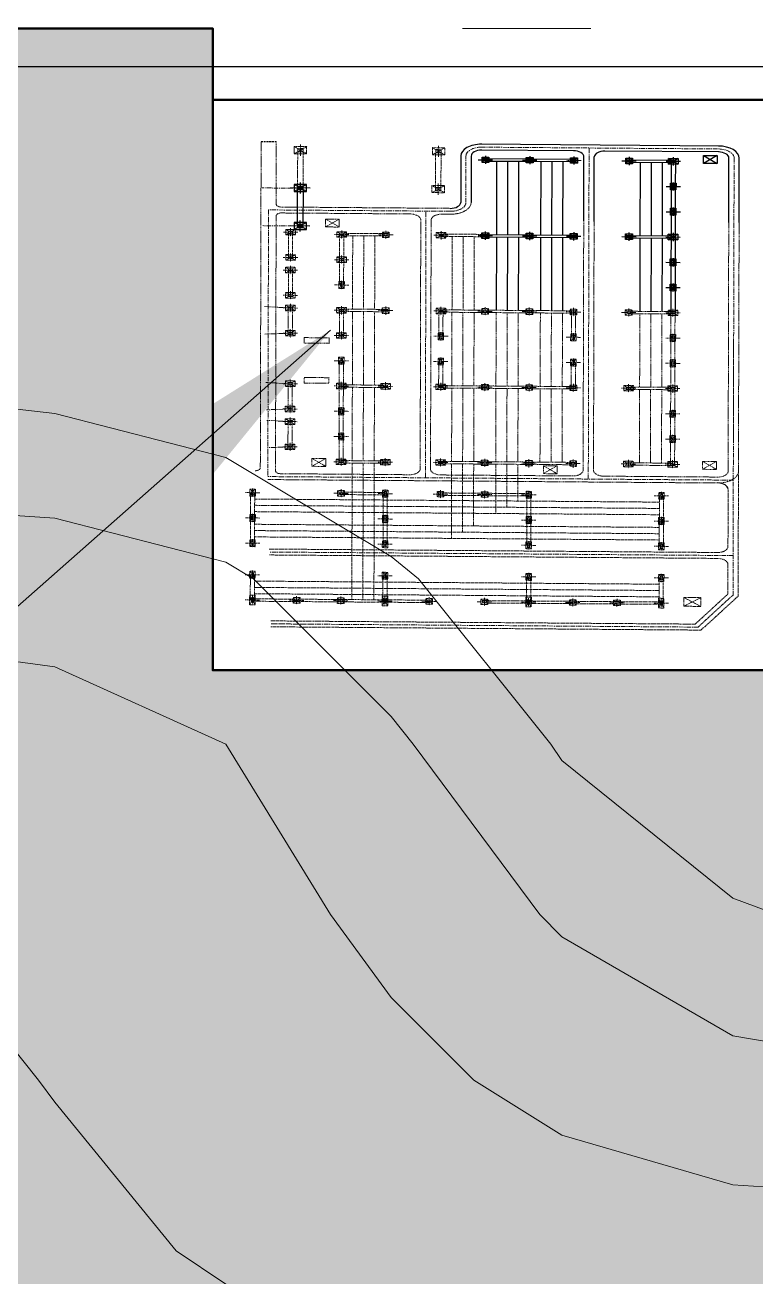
# Model space of a CAD drawing. Header units: metres. Extents: x 199095 to 216734, y 1644234 to 1657008.
# Drawn here: x 201878.8 to 202135, y 1654075.7 to 1654514.6 of the extents above; entities that cross this region are included whole.
import ezdxf

# ---------------------------------------------------------------- set-up
doc = ezdxf.new("R2010")
doc.units = ezdxf.units.M
for name, pattern in [('CENTER', [2, 1.25, -0.25, 0.25, -0.25]), ('DASHED', [0.75, 0.5, -0.25]), ('HIDDEN', [0.375, 0.25, -0.125]), ('PHANTOM2', [1.25, 0.625, -0.125, 0.125, -0.125, 0.125, -0.125])]:
    doc.linetypes.add(name, pattern=pattern)
for name, color, linetype in [('250 Ac', 10, 'Continuous'), ('C-ANNO-MATC', 7, 'DASHED'), ('E-LAY-DIM', 7, 'Continuous'), ('E-LAY-ROAD', 7, 'Continuous'), ('G_CART TRACK', 6, 'DASHED'), ('GRID', 7, 'Continuous')]:
    doc.layers.add(name, color=color, linetype=linetype)
for name, color, linetype, lineweight in [('CONTOURS', 8, 'Continuous', 9), ('E-LAY-CNTRL', 1, 'CENTER', 0), ('E-LAY-EXIST', 8, 'HIDDEN', 0)]:
    doc.layers.add(name, color=color, linetype=linetype, lineweight=lineweight)
doc.layers.add('Plot hatching', color=7, linetype='Continuous', true_color=0xffffdb)
doc.styles.get("Standard").update_dxf_attribs({"font": 'ARIALN.TTF'})
doc.dimstyles.get("Standard").update_dxf_attribs({"dimtxt": 0.18, "dimasz": 0.18, "dimexe": 0.18, "dimexo": 0.0625, "dimgap": 0.09, "dimtad": 0, "dimtih": 1, "dimtoh": 1, "dimdec": 4, "dimzin": 0, "dimdsep": 46, "dimtxsty": 'Standard', "dimcen": 0.09, "dimadec": 0, "dimazin": 0, "dimtfac": 1, "dimtdec": 4, "dimtofl": 0, "dimtmove": 0, "dimatfit": 3, "dimfxl": 1, "dimtolj": 1, "dimtzin": 0, "dimarcsym": 0})

# ---------------------------------------------------------------- blocks, each defined once
blk = doc.blocks.new('TWR_CTG_p')
for p, q in [((-750, 750), (-1750, 1250)), ((1750, 1250), (750, 750)), ((-750, -750), (-1750, -1250)), ((750, -750), (1750, -1250))]:
    blk.add_line(p, q)
for points in [[(-1750, -1250), (1750, -1250), (1750, 1250), (-1750, 1250)], [(-750, -750), (750, -750), (750, 750), (-750, 750)]]:
    blk.add_lwpolyline(points, close=True)
blk = doc.blocks.new('TWR_CTH_p')
for p, q in [((-750, 750), (-1750, 1250)), ((1750, 1250), (750, 750)), ((-750, -750), (-1750, -1250)), ((750, -750), (1750, -1250))]:
    blk.add_line(p, q)
for points in [[(-1750, -1250), (1750, -1250), (1750, 1250), (-1750, 1250)], [(-750, -750), (750, -750), (750, 750), (-750, 750)]]:
    blk.add_lwpolyline(points, close=True)
blk = doc.blocks.new('TWR_CC_p')
for p, q in [((-750, 750), (-1750, 1250)), ((1750, 1250), (750, 750)), ((-750, -750), (-1750, -1250)), ((750, -750), (1750, -1250))]:
    blk.add_line(p, q)
for points in [[(-1750, -1250), (1750, -1250), (1750, 1250), (-1750, 1250)], [(-750, -750), (750, -750), (750, 750), (-750, 750)]]:
    blk.add_lwpolyline(points, close=True)
blk = doc.blocks.new('TWR_CD_p')
for p, q in [((-750, 750), (-1750, 1750)), ((-100, 100), (-750, 750)), ((750, 750), (100, 100)), ((1750, 1750), (750, 750)), ((-1750, -1750), (-750, -750)), ((-100, -100), (-750, -750)), ((100, -100), (750, -750)), ((750, -750), (1750, -1750))]:
    blk.add_line(p, q)
for points in [[(-1750, -1750), (1750, -1750), (1750, 1750), (-1750, 1750)], [(-750, -750), (750, -750), (750, 750), (-750, 750)], [(-100, -100), (100, -100), (100, 100), (-100, 100)]]:
    blk.add_lwpolyline(points, close=True)
blk = doc.blocks.new('TWR_CTI_p')
for p, q in [((-750, 750), (-1750, 1750)), ((-100, 100), (-750, 750)), ((750, 750), (100, 100)), ((1750, 1750), (750, 750)), ((-1750, -1750), (-750, -750)), ((-100, -100), (-750, -750)), ((100, -100), (750, -750)), ((750, -750), (1750, -1750))]:
    blk.add_line(p, q)
for points in [[(-1750, -1750), (1750, -1750), (1750, 1750), (-1750, 1750)], [(-750, -750), (750, -750), (750, 750), (-750, 750)], [(-100, -100), (100, -100), (100, 100), (-100, 100)]]:
    blk.add_lwpolyline(points, close=True)
blk = doc.blocks.new('TWR_CTE_p')
for p, q in [((-750, 750), (-1750, 1750)), ((1750, 1750), (750, 750)), ((-1750, -1750), (-750, -750)), ((750, -750), (1750, -1750))]:
    blk.add_line(p, q)
for points in [[(-1750, -1750), (1750, -1750), (1750, 1750), (-1750, 1750)], [(-750, -750), (750, -750), (750, 750), (-750, 750)]]:
    blk.add_lwpolyline(points, close=True)
blk = doc.blocks.new('TWR_CTK_p')
for p, q in [((-750, 750), (-1750, 1750)), ((-100, 100), (-750, 750)), ((750, 750), (100, 100)), ((1750, 1750), (750, 750)), ((-1750, -1750), (-750, -750)), ((-100, -100), (-750, -750)), ((100, -100), (750, -750)), ((750, -750), (1750, -1750))]:
    blk.add_line(p, q)
for points in [[(-1750, -1750), (1750, -1750), (1750, 1750), (-1750, 1750)], [(-750, -750), (750, -750), (750, 750), (-750, 750)], [(-100, -100), (100, -100), (100, 100), (-100, 100)]]:
    blk.add_lwpolyline(points, close=True)
blk = doc.blocks.new('TWR_CTD_p')
for p, q in [((-750, 750), (-1750, 1250)), ((1750, 1250), (750, 750)), ((-750, -750), (-1750, -1250)), ((750, -750), (1750, -1250))]:
    blk.add_line(p, q)
for points in [[(-1750, -1250), (1750, -1250), (1750, 1250), (-1750, 1250)], [(-750, -750), (750, -750), (750, 750), (-750, 750)]]:
    blk.add_lwpolyline(points, close=True)
blk = doc.blocks.new('SS')
at = {"color": 8, "lineweight": -2}
blk.add_line((1.26, 98.45, 0.21), (1.31, 95.29, 0.21), dxfattribs=at)
at = {"layer": 'E-LAY-CNTRL', "color": 8}
for p, q in [((-100.9, 91.81), (-100.55, 96.68)), ((-96.29, 91.83), (-96.68, 96.75)), ((-87.07, 91.87), (-86.71, 96.93)), ((-68.64, 91.95), (-69.06, 97.23)), ((-59.42, 91.99), (-59.04, 97.41)), ((-29.46, 90.17), (-29.5, 97.92)), ((-23.56, 58.88, -0.11), (-23.73, 96.76, 0.06)), ((-15.7, 90.23), (-15.73, 98.16)), ((-174.36, 6.29, -0.2), (-174.76, 95.39, -0.06)), ((-148.12, -0.85), (-148.55, 95.85)), ((-120.61, -0.73), (-121.04, 96.33)), ((-110.11, 91.77), (-110.49, 96.51)), ((-120.89, 63.49), (-23.59, 63.93)), ((-20.31, 55.63, 0.06), (-3.27, 55.7, 0.06)), ((-0.04, 52.57, -0.07), (0.18, 2.9, -0.15)), ((-120.74, 29.51), (0.06, 30.05)), ((-71.04, -0.51), (-162.56, -0.91)), ((-105.24, -0.66), (-3.07, -0.21))]:
    blk.add_line(p, q, dxfattribs=at)
for points in [[(-23.73, 96.76), (-121.04, 96.33)], [(-174.72, 86.79), (-174.76, 95.39)], [(-174.72, 86.79), (-174.76, 95.39)]]:
    blk.add_lwpolyline(points, dxfattribs=at)
for centre, start, end in [((-20.3, 58.89, -0.11), 180.254, 270.254), ((-3.31, 52.43, -0.11), 0.254, 90.254), ((-3.09, 3.06), 270.254, 0.254)]:
    blk.add_arc(centre, 3.27, start, end, dxfattribs=at)
at = {"layer": 'E-LAY-DIM', "color": 8}
for p, q in [((-2.26, 3.32, -0.02), (-5.15, 6.19, -0.02)), ((-2.27, 6.2, -0.02), (-5.14, 3.31, -0.02))]:
    blk.add_line(p, q, dxfattribs=at)
at = {"layer": 'E-LAY-DIM', "color": 8, "elevation": -0.02}
blk.add_lwpolyline([(-2.27, 6.2), (-2.26, 3.32), (-5.14, 3.31), (-5.15, 6.19)], close=True, dxfattribs=at)
at = {"layer": 'E-LAY-EXIST', "color": 8, "linetype": 'PHANTOM2'}
for p, q in [((-164.64, 99.3), (-167.63, 99.29)), ((-166.57, 99.29), (-166.53, 90.08)), ((-166.08, 99.24), (-166.19, 99.35)), ((-166.08, 99.35), (-166.19, 99.24)), ((-166.13, 97.8), (-166.14, 100.79)), ((-156.92, 99.77), (-166.14, 99.73)), ((-165.7, 99.3), (-165.66, 90.08)), ((-155.42, 99.34), (-158.42, 99.33)), ((-156.91, 97.84), (-156.93, 100.83)), ((-143.9, 99.39), (-146.9, 99.38)), ((-145.39, 97.89), (-145.41, 100.88)), ((-136.19, 99.86), (-145.4, 99.82)), ((-134.69, 99.43), (-137.68, 99.42)), ((-136.18, 97.93), (-136.19, 100.92)), ((-126.97, 99.9), (-136.19, 99.86)), ((-125.47, 99.48), (-128.47, 99.46)), ((-126.96, 97.97), (-126.98, 100.97)), ((-156.92, 98.9), (-166.13, 98.86)), ((-163.46, 14.49), (-163.83, 98.87)), ((-161.15, 14.5), (-161.53, 98.88)), ((-158.85, 14.51), (-159.22, 98.89)), ((-136.18, 99), (-145.4, 98.95)), ((-142.72, 14.58), (-143.09, 98.96)), ((-140.42, 14.59), (-140.79, 98.98)), ((-138.11, 14.6), (-138.49, 98.99)), ((-126.97, 99.04), (-136.18, 99)), ((-133.5, 14.62), (-133.88, 99.01)), ((-131.2, 14.63), (-131.57, 99.02)), ((-128.9, 14.64), (-129.27, 99.03)), ((-175.44, 5.69, -0.2), (-175.84, 95.37, -0.07)), ((-173.28, 6.9, -0.2), (-173.68, 95.41, -0.07)), ((-149.22, 2.41, -0.21), (-149.63, 95.83, -0.07)), ((-147.06, 2.42, -0.21), (-147.47, 95.87, -0.07)), ((-166.1, 91.58), (-166.09, 88.58)), ((-53.32, 92.02), (-56.31, 92.01)), ((-54.81, 90.52), (-54.82, 93.51)), ((-45.6, 92.49), (-54.82, 92.44)), ((-45.6, 91.62), (-54.81, 91.58)), ((-44.1, 92.06), (-47.1, 92.05)), ((-45.59, 90.56), (-45.61, 93.55)), ((-40.99, 90.58), (-41, 93.57)), ((-31.78, 92.55), (-40.99, 92.51)), ((-31.77, 91.68), (-40.99, 91.64)), ((-30.28, 92.12), (-33.27, 92.11)), ((-31.77, 90.62), (-31.78, 93.61)), ((-164.6, 90.09), (-167.59, 90.07)), ((-166.53, 90.08), (-166.49, 80.86)), ((-165.66, 90.08), (-165.62, 80.86)), ((-166.06, 82.36), (-166.05, 79.37)), ((-125.39, 81.04), (-128.38, 81.03)), ((-127.32, 81.03), (-127.28, 71.82)), ((-126.89, 82.53), (-126.88, 79.54)), ((-126.45, 81.04), (-126.41, 71.82)), ((-49.36, 81.38), (-52.35, 81.37)), ((-50.85, 79.88), (-50.86, 82.87)), ((-41.64, 81.85), (-50.86, 81.81)), ((-41.64, 80.98), (-50.85, 80.94)), ((-40.14, 81.42), (-43.14, 81.41)), ((-41.63, 79.92), (-41.65, 82.91)), ((-32.43, 81.89), (-41.64, 81.85)), ((-32.42, 81.02), (-41.64, 80.98)), ((-30.93, 81.46), (-33.92, 81.45)), ((-32.81, 72.24), (-32.86, 81.45)), ((-32.42, 79.96), (-32.43, 82.95)), ((-31.95, 72.24), (-31.99, 81.46)), ((-164.56, 80.87), (-167.55, 80.86)), ((-166.49, 80.86), (-166.45, 71.65)), ((-165.62, 80.86), (-165.58, 71.65)), ((-115.79, 78.78), (-165.61, 78.56)), ((-32.85, 79.15), (-59.63, 79.03)), ((-115.78, 76.48), (-165.6, 76.26)), ((-32.84, 76.85), (-59.62, 76.73)), ((-166.01, 70.15), (-166.02, 73.14)), ((-115.77, 74.17), (-165.59, 73.95)), ((-156.79, 70.19), (-156.8, 73.18)), ((-145.27, 70.24), (-145.28, 73.24)), ((-136.06, 70.28), (-136.07, 73.28)), ((-126.84, 70.32), (-126.85, 73.32)), ((-32.83, 74.54), (-59.61, 74.42)), ((-32.38, 70.74), (-32.39, 73.74)), ((-164.52, 71.65), (-167.51, 71.64)), ((-166.45, 71.65), (-166.4, 62.43)), ((-165.96, 71.59), (-166.07, 71.7)), ((-165.96, 71.7), (-166.07, 71.59)), ((-156.8, 72.12), (-166.02, 72.08)), ((-156.8, 71.26), (-166.01, 71.22)), ((-165.58, 71.65), (-165.54, 62.43)), ((-155.3, 71.69), (-158.29, 71.68)), ((-143.78, 71.75), (-146.77, 71.73)), ((-136.06, 72.21), (-145.28, 72.17)), ((-136.06, 71.35), (-145.28, 71.31)), ((-134.56, 71.79), (-137.56, 71.77)), ((-126.85, 72.25), (-136.06, 72.21)), ((-126.84, 71.39), (-136.06, 71.35)), ((-125.35, 71.83), (-128.34, 71.81)), ((-30.89, 72.25), (-33.88, 72.23)), ((-165.98, 63.93), (-165.97, 60.93)), ((-164.48, 62.44), (-167.47, 62.42)), ((-125.3, 60.31), (-128.29, 60.29)), ((-127.23, 60.3), (-127.19, 51.08)), ((-126.8, 61.8), (-126.79, 58.8)), ((-126.36, 60.3), (-126.32, 51.09)), ((-30.83, 60.73), (-33.83, 60.71)), ((-32.76, 60.72), (-32.72, 51.5)), ((-32.34, 62.22), (-32.33, 59.22)), ((-31.9, 60.72), (-31.86, 51.51)), ((-115.7, 58.05), (-142.91, 57.93)), ((-32.75, 58.41), (-59.54, 58.29)), ((-115.69, 55.74), (-140.6, 55.63)), ((-32.74, 56.11), (-59.53, 55.99)), ((-165.93, 52.41), (-165.91, 49.41)), ((-115.68, 53.44), (-138.28, 53.34)), ((-126.76, 52.58), (-126.75, 49.59)), ((-32.73, 53.81), (-59.52, 53.69)), ((-164.42, 50.92), (-167.42, 50.9)), ((-166.35, 50.91), (-166.31, 41.69)), ((-165.49, 50.91), (-165.45, 41.7)), ((-125.26, 51.09), (-128.25, 51.08)), ((-127.19, 51.08), (-127.15, 41.87)), ((-126.32, 51.09), (-126.28, 41.87)), ((-115.66, 48.83), (-133.66, 48.75)), ((-115.65, 46.53), (-131.34, 46.46)), ((-165.87, 40.2), (-165.89, 43.19)), ((-156.67, 42.17), (-165.88, 42.13)), ((-156.66, 40.24), (-156.67, 43.23)), ((-143.65, 41.79), (-146.64, 41.78)), ((-145.14, 40.29), (-145.15, 43.28)), ((-135.93, 42.26), (-145.15, 42.22)), ((-134.43, 41.83), (-137.43, 41.82)), ((-135.92, 40.33), (-135.94, 43.33)), ((-126.72, 42.3), (-135.93, 42.26)), ((-115.64, 44.22), (-129.03, 44.16)), ((-125.22, 41.88), (-128.21, 41.86)), ((-126.71, 40.37), (-126.72, 43.37)), ((-164.38, 41.7), (-167.38, 41.69)), ((-166.31, 41.69), (-166.27, 32.48)), ((-165.82, 41.64), (-165.94, 41.75)), ((-165.82, 41.75), (-165.94, 41.64)), ((-156.66, 41.3), (-165.88, 41.26)), ((-165.45, 41.7), (-165.41, 32.48)), ((-155.17, 41.74), (-158.16, 41.73)), ((-135.93, 41.4), (-145.14, 41.36)), ((-126.71, 41.44), (-135.93, 41.4)), ((-165.85, 33.98), (-165.83, 30.98)), ((-164.34, 32.49), (-167.34, 32.47)), ((-166.27, 32.48), (-166.23, 23.26)), ((-165.41, 32.48), (-165.37, 23.27)), ((-165.81, 24.76), (-165.79, 21.77)), ((-164.3, 23.27), (-167.3, 23.26)), ((-166.23, 23.26), (-166.19, 14.05)), ((-165.37, 23.27), (-165.33, 14.05)), ((-135.8, 12.68), (-135.81, 15.68)), ((-126.58, 12.72), (-126.6, 15.72)), ((-164.26, 14.05), (-167.26, 14.04)), ((-165.7, 14.11), (-165.82, 13.99)), ((-165.7, 13.99), (-165.82, 14.1)), ((-165.75, 12.55), (-165.76, 15.54)), ((-156.54, 14.52), (-165.76, 14.48)), ((-156.54, 13.66), (-165.76, 13.62)), ((-155.05, 14.1), (-158.04, 14.08)), ((-156.54, 12.59), (-156.55, 15.59)), ((-143.53, 14.15), (-146.52, 14.13)), ((-145.02, 12.64), (-145.03, 15.64)), ((-135.81, 14.61), (-145.02, 14.57)), ((-135.8, 13.75), (-145.02, 13.71)), ((-134.31, 14.19), (-137.3, 14.17)), ((-126.59, 14.65), (-135.81, 14.61)), ((-126.59, 13.79), (-135.8, 13.75)), ((-125.09, 14.23), (-128.09, 14.21)), ((-166.81, 9.35), (-163.59, 5.81)), ((-163.6, 9.36), (-166.79, 5.79)), ((-175.44, 5.69, 0.18), (-162.86, -1.99, 0.16)), ((-162.56, -0.91), (-174.36, 6.29)), ((-173.28, 6.9, 0.1), (-162.26, 0.17, 0.08)), ((-162.26, 0.17, 0.09), (-151.37, 0.22, 0.08)), ((-144.89, 0.24, 0.07), (-123.85, 0.34, 0.05)), ((-162.86, -1.99, 0.17), (-117.66, -1.78, 0.11))]:
    blk.add_line(p, q, dxfattribs=at)
at = {"layer": 'E-LAY-EXIST', "color": 8}
for p, q in [((-12.15, 98.39, 0.04), (-117.88, 97.92, 0.04)), ((-12.15, 98.39, 0.04), (1.26, 98.45, 0.04)), ((-122.12, 96.31, 0.04), (-122.11, 94.74, 0.04)), ((-121.7, 2.54, -0.21), (-122.11, 94.74, -0.21)), ((-25.89, 95.16, 0.45), (-118.87, 94.75, 0.03)), ((-24.68, 67.08, -0.09), (-24.8, 94.09, 0.02)), ((-22.48, 58.89, -0.02), (-22.64, 94.1, 0.03)), ((-11.82, 95.23, 0.52), (-21.57, 95.18, 0.47)), ((1.31, 95.29, -0.09), (-12.13, 95.23, -0.15)), ((-119.83, 66.77, 0.04), (-119.94, 93.67, -0.21)), ((-108.61, 91.77), (-111.61, 91.76)), ((-110.11, 90.27), (-110.12, 93.26)), ((-100.9, 92.24), (-110.11, 92.2)), ((-100.89, 91.38), (-110.11, 91.34)), ((-99.4, 91.81), (-102.39, 91.8)), ((-100.89, 90.31), (-100.9, 93.3)), ((-94.79, 91.83), (-97.78, 91.82)), ((-96.28, 90.33), (-96.29, 93.33)), ((-87.07, 92.3), (-96.29, 92.26)), ((-87.07, 91.44), (-96.29, 91.4)), ((-85.57, 91.88), (-88.57, 91.86)), ((-87.07, 90.37), (-87.08, 93.37)), ((-67.14, 91.96), (-70.14, 91.94)), ((-68.63, 90.45), (-68.65, 93.45)), ((-59.43, 92.42), (-68.64, 92.38)), ((-59.42, 91.56), (-68.64, 91.52)), ((-57.93, 92), (-60.92, 91.99)), ((-59.42, 90.49), (-59.43, 93.49)), ((-39.5, 92.08), (-42.49, 92.07)), ((-114.23, 84.29), (-117.12, 87.16)), ((-114.24, 87.17), (-117.11, 84.28)), ((-26.84, 81.98, -0.02), (-29.73, 84.85, -0.02)), ((-26.85, 84.86, -0.02), (-29.72, 81.97, -0.02)), ((-113.87, 81.09), (-116.86, 81.08)), ((-115.76, 71.87), (-115.8, 81.09)), ((-115.36, 79.59), (-115.37, 82.58)), ((-106.15, 81.56), (-115.37, 81.52)), ((-114.89, 71.87), (-114.93, 81.09)), ((-104.65, 81.14), (-107.65, 81.12)), ((-106.14, 79.63), (-106.16, 82.63)), ((-96.94, 81.6), (-106.15, 81.56)), ((-95.44, 81.18), (-98.43, 81.16)), ((-96.93, 79.67), (-96.94, 82.67)), ((-87.72, 81.64), (-96.94, 81.6)), ((-86.22, 81.22), (-89.22, 81.2)), ((-88.11, 71.99), (-88.15, 81.21)), ((-87.71, 79.71), (-87.73, 82.71)), ((-78.51, 81.68), (-87.72, 81.64)), ((-87.25, 72), (-87.29, 81.21)), ((-77.01, 81.26), (-80, 81.24)), ((-78.51, 82.75), (-78.5, 79.75)), ((-67.79, 81.3), (-70.78, 81.29)), ((-69.28, 79.79), (-69.29, 82.79)), ((-60.07, 81.76), (-69.29, 81.72)), ((-58.57, 81.34), (-61.57, 81.33)), ((-60.46, 72.11), (-60.5, 81.33)), ((-60.06, 79.84), (-60.08, 82.83)), ((-59.6, 72.12), (-59.64, 81.33)), ((-106.15, 80.7), (-115.36, 80.66)), ((-88.14, 78.9), (-114.92, 78.79)), ((-96.93, 80.74), (-106.15, 80.7)), ((-87.72, 80.78), (-96.93, 80.74)), ((-78.5, 80.82), (-87.72, 80.78)), ((-60.49, 79.03), (-87.28, 78.91)), ((-60.07, 80.9), (-69.29, 80.86)), ((-88.13, 76.6), (-114.91, 76.48)), ((-60.48, 76.72), (-87.27, 76.6)), ((-115.32, 70.37), (-115.33, 73.37)), ((-88.12, 74.3), (-114.9, 74.18)), ((-87.67, 70.5), (-87.68, 73.49)), ((-60.47, 74.42), (-87.26, 74.3)), ((-60.02, 70.62), (-60.04, 73.61)), ((-113.83, 71.88), (-116.82, 71.87)), ((-86.18, 72), (-89.18, 71.99)), ((-58.53, 72.12), (-61.53, 72.11)), ((-117.73, 64.59, 0.09), (-26.86, 64.99, -0.16)), ((-117.62, 62.43, 0.04), (-26.82, 62.83, -0.05)), ((-119.67, 32.79, 0.04), (-119.8, 60.23, 0.04)), ((-113.78, 60.36), (-116.77, 60.35)), ((-115.71, 60.35), (-115.67, 51.13)), ((-115.28, 61.85), (-115.27, 58.85)), ((-114.84, 60.35), (-114.8, 51.14)), ((-86.13, 60.48), (-89.12, 60.47)), ((-88.06, 60.47), (-88.02, 51.26)), ((-87.63, 61.97), (-87.62, 58.98)), ((-78.41, 60.95), (-87.63, 60.91)), ((-78.41, 60.08), (-87.63, 60.04)), ((-87.2, 60.48), (-87.15, 51.26)), ((-76.91, 60.52), (-79.91, 60.51)), ((-78.42, 62.01), (-78.4, 59.02)), ((-67.7, 60.56), (-70.69, 60.55)), ((-69.2, 62.05), (-69.19, 59.06)), ((-59.98, 61.03), (-69.2, 60.99)), ((-59.98, 60.16), (-69.19, 60.12)), ((-58.48, 60.6), (-61.48, 60.59)), ((-60.41, 60.6), (-60.37, 51.38)), ((-59.99, 62.09), (-59.97, 59.1)), ((-59.55, 60.6), (-59.51, 51.38)), ((-24.64, 58.87, -0.11), (-24.65, 60.69, -0.11)), ((-88.05, 58.17), (-114.83, 58.05)), ((-60.4, 58.29), (-87.18, 58.17)), ((-88.04, 55.86), (-114.82, 55.75)), ((-60.39, 55.99), (-87.17, 55.87)), ((-115.24, 52.63), (-115.23, 49.64)), ((-88.03, 53.56), (-114.81, 53.44)), ((-87.59, 52.76), (-87.58, 49.76)), ((-60.38, 53.68), (-87.16, 53.56)), ((-59.95, 52.88), (-59.93, 49.88)), ((-113.74, 51.14), (-116.73, 51.13)), ((-115.67, 51.13), (-115.63, 41.92)), ((-114.8, 51.14), (-114.76, 41.92)), ((-86.09, 51.27), (-89.08, 51.25)), ((-88.02, 51.26), (-87.98, 42.04)), ((-87.15, 51.26), (-87.11, 42.04)), ((-58.44, 51.39), (-61.44, 51.37)), ((-60.37, 51.38), (-60.33, 42.16)), ((-59.51, 51.38), (-59.47, 42.17)), ((-88.01, 48.95), (-114.79, 48.83)), ((-60.36, 49.08), (-87.14, 48.96)), ((-88, 46.65), (-114.78, 46.53)), ((-60.35, 46.77), (-87.13, 46.65)), ((-60.34, 44.47), (-87.12, 44.35)), ((-113.7, 41.93), (-116.69, 41.91)), ((-115.63, 41.92), (-115.58, 32.7)), ((-115.2, 43.42), (-115.19, 40.42)), ((-87.99, 44.34), (-114.77, 44.23)), ((-114.76, 41.92), (-114.72, 32.71)), ((-86.05, 42.05), (-89.04, 42.04)), ((-87.98, 42.04), (-87.94, 32.82)), ((-87.55, 43.54), (-87.54, 40.55)), ((-87.11, 42.04), (-87.07, 32.83)), ((-58.4, 42.17), (-61.39, 42.16)), ((-60.33, 42.16), (-60.29, 32.95)), ((-59.9, 43.66), (-59.89, 40.67)), ((-59.47, 42.17), (-59.42, 32.95)), ((-87.97, 39.74), (-114.75, 39.62)), ((-60.32, 39.86), (-87.1, 39.74)), ((-116.05, 36.03), (-118.94, 38.89)), ((-116.06, 38.91), (-118.93, 36.01)), ((-87.96, 37.43), (-114.74, 37.31)), ((-60.31, 37.56), (-87.09, 37.44)), ((-115.16, 34.2), (-115.15, 31.21)), ((-87.95, 35.13), (-114.73, 35.01)), ((-87.51, 34.32), (-87.5, 31.33)), ((-60.3, 35.25), (-87.08, 35.13)), ((-78.3, 34.36), (-78.28, 31.37)), ((-69.08, 34.41), (-69.07, 31.41)), ((-59.86, 34.45), (-59.85, 31.45)), ((-4.57, 34.69), (-4.55, 31.7)), ((-113.66, 32.71), (-116.65, 32.7)), ((-86.01, 32.83), (-89, 32.82)), ((-78.29, 33.3), (-87.51, 33.26)), ((-78.29, 32.44), (-87.5, 32.39)), ((-76.79, 32.87), (-79.79, 32.86)), ((-67.58, 32.92), (-70.57, 32.9)), ((-59.86, 33.38), (-69.07, 33.34)), ((-59.85, 32.52), (-69.07, 32.48)), ((-58.36, 32.96), (-61.35, 32.94)), ((-117.64, 28.44, 0.04), (-26.7, 28.85, -0.16)), ((-117.48, 30.61, 0.04), (-26.71, 31.01, -0.16)), ((-119.54, 2.55, -0.21), (-119.63, 26.52, 0.04)), ((-113.6, 21.19), (-116.6, 21.18)), ((-115.53, 21.18), (-115.49, 11.97)), ((-115.11, 22.68), (-115.09, 19.69)), ((-114.67, 21.19), (-114.63, 11.97)), ((-85.96, 21.31), (-88.95, 21.3)), ((-87.89, 21.3), (-87.84, 12.09)), ((-87.46, 22.8), (-87.45, 19.81)), ((-87.02, 21.31), (-86.98, 12.09)), ((-58.31, 21.44), (-61.3, 21.42)), ((-60.24, 21.43), (-60.2, 12.21)), ((-59.81, 22.93), (-59.8, 19.93)), ((-59.37, 21.43), (-59.33, 12.22)), ((-87.88, 19), (-114.66, 18.88)), ((-60.23, 19.12), (-87.01, 19)), ((-87.87, 16.7), (-114.65, 16.58)), ((-60.22, 16.82), (-87, 16.7)), ((-115.07, 13.47), (-115.05, 10.47)), ((-87.85, 14.39), (-114.64, 14.27)), ((-105.85, 13.51), (-105.84, 10.51)), ((-96.64, 13.55), (-96.62, 10.55)), ((-87.42, 13.59), (-87.41, 10.59)), ((-60.21, 14.52), (-86.99, 14.4)), ((-78.2, 13.63), (-78.19, 10.63)), ((-68.99, 13.67), (-68.97, 10.68)), ((-59.77, 13.71), (-59.76, 10.72)), ((-113.56, 11.97), (-116.56, 11.96)), ((-105.85, 12.44), (-115.06, 12.4)), ((-105.84, 11.58), (-115.06, 11.54)), ((-104.35, 12.02), (-107.34, 12)), ((-96.63, 12.48), (-105.85, 12.44)), ((-96.63, 11.62), (-105.84, 11.58)), ((-95.13, 12.06), (-98.13, 12.04)), ((-87.41, 12.52), (-96.63, 12.48)), ((-87.41, 11.66), (-96.63, 11.62)), ((-85.92, 12.1), (-88.91, 12.08)), ((-78.2, 12.56), (-87.41, 12.52)), ((-78.19, 11.7), (-87.41, 11.66)), ((-76.7, 12.14), (-79.69, 12.13)), ((-68.98, 12.6), (-78.2, 12.56)), ((-68.98, 11.74), (-78.19, 11.7)), ((-67.48, 12.18), (-70.48, 12.17)), ((-59.77, 12.65), (-68.98, 12.6)), ((-59.76, 11.78), (-68.98, 11.74)), ((-58.27, 12.22), (-61.26, 12.21)), ((-113.87, 2.83), (-116.76, 5.7)), ((-113.88, 5.71), (-116.75, 2.82)), ((-117.37, 0.37, 0.04), (-26.58, 0.77)), ((-117.66, -1.78, 0.11), (-26.57, -1.39))]:
    blk.add_line(p, q, dxfattribs=at)
at = {"layer": 'E-LAY-EXIST', "color": 8, "linetype": 'PHANTOM2'}
for points in [[(-0.53, 91.53), (-3.12, 91.52), (-3.11, 88.93), (-0.51, 88.94)], [(-2.39, 90.8), (-2.39, 89.65), (-15.06, 89.6), (-15.07, 90.75)], [(-1.24, 90.81), (-2.39, 90.8), (-2.39, 89.65), (-1.24, 89.66)], [(-1.76, 90.29), (-1.87, 90.29), (-1.87, 90.17), (-1.76, 90.17)], [(-0.4, 62.73), (-2.99, 62.72), (-2.98, 60.13), (-0.39, 60.14)], [(-2.27, 62.06), (-2.26, 60.91), (-14.93, 60.85), (-14.94, 62.01)], [(-1.11, 62.01), (-2.27, 62), (-2.26, 60.85), (-1.11, 60.86)], [(-163.6, 9.36), (-163.59, 5.81), (-166.79, 5.79), (-166.81, 9.35)]]:
    blk.add_lwpolyline(points, close=True, dxfattribs=at)
for points in [[(-0.51, 88.94), (-3.12, 91.52)], [(-3.11, 88.93), (-0.53, 91.53)], [(-3.84, 90.22), (0.21, 90.24)], [(-0.39, 60.14), (-2.99, 62.72)], [(-2.98, 60.13), (-0.4, 62.73)], [(-3.72, 61.42), (0.34, 61.44)]]:
    blk.add_lwpolyline(points, dxfattribs=at)
at = {"layer": 'E-LAY-EXIST', "color": 8}
for points in [[(-84.76, 88.98), (-84.73, 83.79), (-86.75, 83.79), (-86.77, 88.97)], [(-70.2, 89.04), (-70.18, 83.86), (-72.19, 83.85), (-72.22, 89.03)], [(-29.41, 90.17), (-29.52, 90.17), (-29.52, 90.05), (-29.41, 90.05)], [(-114.24, 87.17), (-114.23, 84.29), (-117.11, 84.28), (-117.12, 87.16)], [(-1.63, 61.49), (-1.75, 61.49), (-1.75, 61.37), (-1.63, 61.37)], [(-116.06, 38.91), (-116.05, 36.03), (-118.93, 36.01), (-118.94, 38.89)], [(-113.88, 5.71), (-113.87, 2.83), (-116.75, 2.82), (-116.76, 5.7)]]:
    blk.add_lwpolyline(points, close=True, dxfattribs=at)
for points, elevation in [([(-26.85, 84.86), (-26.84, 81.98), (-29.72, 81.97), (-29.73, 84.85)], -0.02), ([(-15.45, 61.49), (-15.57, 61.49), (-15.57, 61.37), (-15.45, 61.37)], -0.21)]:
    blk.add_lwpolyline(points, close=True, dxfattribs=dict(at, elevation=elevation))
at = {"layer": 'E-LAY-EXIST', "color": 8, "linetype": 'PHANTOM2', "elevation": -0.21}
for points in [[(-14.22, 62.73), (-16.81, 62.72), (-16.8, 60.13), (-14.21, 60.14)], [(-14.94, 62.01), (-16.09, 62), (-16.09, 60.85), (-14.93, 60.85)]]:
    blk.add_lwpolyline(points, close=True, dxfattribs=at)
for points in [[(-14.21, 60.14), (-16.81, 62.72)], [(-16.8, 60.13), (-14.22, 62.73)], [(-17.54, 61.42), (-13.48, 61.44)]]:
    blk.add_lwpolyline(points, dxfattribs=at)
at = {"layer": 'E-LAY-EXIST', "color": 8}
for centre, radius, start, end in [((-117.88, 99, 0.04), 1.08, 180.254, 270.254), ((-118.86, 93.67, 0.04), 1.08, 90.254, 180.254), ((-25.88, 94.08, 0.04), 1.08, 0.254, 90.254), ((-21.56, 94.1, 0.04), 1.08, 90.254, 180.254), ((-117.64, 66.78, 0.04), 2.19, 180.254, 270.254), ((-26.87, 67.18, -0.16), 2.19, 270.254, 0.254), ((-26.84, 60.64, -0.16), 2.19, 0.254, 90.254), ((-117.61, 60.24, 0.04), 2.19, 90.254, 180.254), ((-20.3, 58.89, -0.11), 4.35, 180.254, 270.254), ((-117.49, 32.79, 0.04), 2.19, 180.254, 270.254), ((-117.46, 26.26, 0.04), 2.19, 90.254, 180.254), ((-117.35, 2.55, -0.21), 4.35, 180.254, 270.254), ((-117.35, 2.55, -0.21), 2.19, 180.254, 270.254)]:
    blk.add_arc(centre, radius, start, end, dxfattribs=at)
at = {"layer": 'E-LAY-EXIST', "color": 8, "linetype": 'PHANTOM2'}
for centre, start, end in [((-151.41, 2.4, -0.21), 270.254, 0.254), ((-144.87, 2.43, -0.21), 180.254, 270.254)]:
    blk.add_arc(centre, 2.19, start, end, dxfattribs=at)
at = {"layer": 'E-LAY-ROAD', "color": 8, "ltscale": 2500}
for p, q in [((-3.33, 56.78, -0.11), (-20.29, 56.71, -0.11)), ((-32.3, 53), (-32.28, 50.01)), ((-3.32, 54.62, -0.11), (-20.28, 54.55, -0.11)), ((-4.65, 53.12), (-4.64, 50.13)), ((-1.03, 33.31, -0.2), (-1.12, 52.44, -0.11)), ((-30.79, 51.51), (-33.79, 51.5)), ((-32.72, 51.5), (-32.68, 42.29)), ((-31.86, 51.51), (-31.82, 42.29)), ((-3.15, 51.63), (-6.14, 51.62)), ((-5.08, 51.62), (-5.03, 42.41)), ((-4.21, 51.63), (-4.17, 42.41)), ((-32.71, 49.2), (-59.5, 49.08)), ((-5.06, 49.32), (-31.85, 49.2)), ((-5.05, 47.02), (-31.84, 46.9)), ((-32.7, 46.89), (-59.49, 46.78)), ((-32.69, 44.59), (-59.48, 44.47)), ((-5.04, 44.71), (-31.83, 44.59)), ((-30.75, 42.29), (-33.75, 42.28)), ((-32.68, 42.29), (-32.64, 33.07)), ((-32.26, 43.78), (-32.24, 40.79)), ((-31.82, 42.29), (-31.78, 33.07)), ((-3.11, 42.42), (-6.1, 42.4)), ((-5.03, 42.41), (-4.99, 33.19)), ((-4.61, 43.91), (-4.6, 40.91)), ((-4.17, 42.41), (-4.13, 33.2)), ((-32.67, 39.98), (-59.46, 39.86)), ((-5.02, 40.1), (-31.81, 39.99)), ((-32.66, 37.68), (-59.45, 37.56)), ((-5.01, 37.8), (-31.8, 37.68)), ((-32.65, 35.37), (-59.44, 35.26)), ((-32.22, 34.57), (-32.2, 31.57)), ((-5, 35.5), (-31.79, 35.38)), ((-30.71, 33.08), (-33.71, 33.07)), ((-3.06, 33.2), (-6.06, 33.19)), ((-26.71, 31.01, -0.16), (-3.21, 31.11, -0.16)), ((-26.7, 28.85, -0.16), (-3.2, 28.95, -0.16)), ((-0.9, 2.95, -0.34), (-1.01, 26.77, -0.23)), ((-30.66, 21.56), (-33.66, 21.55)), ((-32.59, 21.55), (-32.55, 12.33)), ((-32.16, 23.05), (-32.15, 20.05)), ((-31.73, 21.55), (-31.69, 12.34)), ((-3.01, 21.68), (-6.01, 21.67)), ((-4.94, 21.67), (-4.9, 12.46)), ((-4.52, 23.17), (-4.5, 20.18)), ((-4.08, 21.68), (-4.04, 12.46)), ((-32.58, 19.25), (-59.36, 19.13)), ((-4.93, 19.37), (-31.72, 19.25)), ((-32.57, 16.94), (-59.35, 16.82)), ((-4.92, 17.06), (-31.71, 16.95)), ((-32.56, 14.64), (-59.34, 14.52)), ((-50.56, 13.75), (-50.54, 10.76)), ((-41.34, 13.79), (-41.33, 10.8)), ((-32.12, 13.83), (-32.11, 10.84)), ((-4.91, 14.76), (-31.7, 14.64)), ((-22.91, 13.87), (-22.89, 10.88)), ((-13.69, 13.91), (-13.68, 10.92)), ((-4.48, 13.96), (-4.46, 10.96)), ((-50.55, 12.69), (-59.77, 12.65)), ((-50.55, 11.82), (-59.76, 11.78)), ((-49.05, 12.26), (-52.05, 12.25)), ((-41.34, 12.73), (-50.55, 12.69)), ((-41.33, 11.86), (-50.55, 11.82)), ((-39.84, 12.3), (-42.83, 12.29)), ((-32.12, 12.77), (-41.34, 12.73)), ((-32.12, 11.9), (-41.33, 11.86)), ((-30.62, 12.34), (-33.61, 12.33)), ((-22.9, 12.81), (-32.12, 12.77)), ((-22.9, 11.94), (-32.12, 11.9)), ((-21.4, 12.38), (-24.4, 12.37)), ((-13.69, 12.85), (-22.9, 12.81)), ((-13.69, 12.85), (-22.9, 12.81)), ((-13.68, 11.99), (-22.9, 11.94)), ((-13.68, 11.99), (-22.9, 11.94)), ((-12.19, 12.42), (-15.18, 12.41)), ((-4.47, 12.89), (-13.69, 12.85)), ((-4.47, 12.03), (-13.68, 11.99)), ((-2.97, 12.47), (-5.97, 12.45)), ((-26.58, 0.77), (-3.08, 0.87)), ((-26.57, -1.39), (-3.07, -1.29))]:
    blk.add_line(p, q, dxfattribs=at)
at = {"layer": 'E-LAY-ROAD', "color": 8}
blk.add_line((1.26, 2.88, -0.09), (1.04, 52.64, -0.03), dxfattribs=at)
at = {"layer": 'E-LAY-ROAD', "color": 8, "ltscale": 2500}
for points in [[(-28.17, 91.41), (-30.77, 91.4), (-30.75, 88.81), (-28.16, 88.82)], [(-14.35, 91.47), (-16.94, 91.46), (-16.93, 88.87), (-14.34, 88.88)], [(-28.89, 90.69), (-30.04, 90.68), (-30.04, 89.53), (-28.89, 89.54)], [(-16.22, 90.74), (-16.21, 89.59), (-28.89, 89.54), (-28.89, 90.69)], [(-15.07, 90.75), (-16.22, 90.74), (-16.21, 89.59), (-15.06, 89.6)], [(-15.58, 90.23), (-15.7, 90.23), (-15.7, 90.11), (-15.58, 90.11)]]:
    blk.add_lwpolyline(points, close=True, dxfattribs=at)
for points in [[(-28.16, 88.82), (-30.77, 91.4)], [(-30.75, 88.81), (-28.17, 91.41)], [(-29.45, 88.08), (-29.47, 92.14)], [(-14.34, 88.88), (-16.94, 91.46)], [(-16.93, 88.87), (-14.35, 91.47)], [(-15.63, 88.14), (-15.65, 92.2)], [(-31.49, 90.1), (-27.44, 90.12)], [(-17.67, 90.16), (-13.61, 90.18)]]:
    blk.add_lwpolyline(points, dxfattribs=at)
at = {"layer": 'E-LAY-ROAD', "color": 8}
for centre, radius, start, end in [((-20.3, 58.89, -0.05), 2.19, 180.254, 270.254), ((-3.31, 52.43, -0.11), 4.35, 0.254, 90.254), ((-3.31, 52.43, -0.11), 2.19, 0.254, 90.254), ((-3.22, 33.3, -0.16), 2.19, 270.254, 0.254), ((-3.19, 26.76, -0.16), 2.19, 0.254, 90.254), ((-3.09, 3.06), 2.19, 270.254, 0.254), ((-3.09, 3.06), 4.35, 270.254, 0.254), ((-123.89, 2.53, -0.21), 2.19, 270.254, 0.254)]:
    blk.add_arc(centre, radius, start, end, dxfattribs=at)
at = {"layer": 'E-LAY-EXIST', "color": 8, "linetype": 'PHANTOM2'}
for name, p, xscale, yscale, zscale, rotation in [('TWR_CD_p', (-166.14, 99.29), -0.0005759999753015984, 0.0005759999621659517, 0.000576, 270.2539845485064), ('TWR_CC_p', (-156.92, 99.34), -0.0005759999753015984, 0.0005759999621659517, 0.000576, 270.2539845485064), ('TWR_CTG_p', (-145.4, 99.39), -0.0005759999753015984, 0.0005759999621659517, 0.000576, 270.2539845485064), ('TWR_CTH_p', (-136.18, 99.43), -0.0005759999753015984, 0.0005759999621659517, 0.000576, 270.2539845485064), ('TWR_CTG_p', (-126.97, 99.47), -0.0005759999753015984, 0.0005759999621659517, 0.000576, 270.2539845485064), ('TWR_CTE_p', (-54.82, 92.01), 0.0005759999317107883, 0.0005759999317107883, 0.0005759999317107883, 180.2539860152478), ('TWR_CTE_p', (-45.6, 92.05), 0.0005759999317107883, 0.0005759999317107883, 0.0005759999317107883, 180.2539860152478), ('TWR_CTE_p', (-40.99, 92.07), 0.0005759999317107883, 0.0005759999317107883, 0.0005759999317107883, 180.2539860152478), ('TWR_CTE_p', (-31.78, 92.11), 0.0005759999317107883, 0.0005759999317107883, 0.0005759999317107883, 180.2539860152478), ('TWR_CTH_p', (-166.1, 90.08), -0.0005759999317107883, 0.0005759999621659517, 0.000576, 0.253986015247829), ('TWR_CTH_p', (-166.05, 80.86), -0.0005759999317107883, 0.0005759999621659517, 0.000576, 0.253986015247829), ('TWR_CTH_p', (-126.89, 81.04), -0.0005759999317107883, 0.0005759999621659517, 0.000576, 0.253986015247829), ('TWR_CTD_p', (-50.86, 81.37), 0.0005759999753015984, 0.0005759999753015984, 0.0005759999753015984, 90.25398454850634), ('TWR_CTE_p', (-41.64, 81.41), 0.0005759999317107883, 0.0005759999317107883, 0.0005759999317107883, 180.2539860152478), ('TWR_CTE_p', (-32.42, 81.46), 0.0005759999317107883, 0.0005759999317107883, 0.0005759999317107883, 180.2539860152478), ('TWR_CD_p', (-166.01, 71.65), -0.0005759999753015984, 0.0005759999621659517, 0.000576, 270.2539845485064), ('TWR_CC_p', (-156.8, 71.69), -0.0005759999753015984, 0.0005759999621659517, 0.000576, 270.2539845485064), ('TWR_CTG_p', (-145.28, 71.74), -0.0005759999753015984, 0.0005759999621659517, 0.000576, 270.2539845485064), ('TWR_CTH_p', (-136.06, 71.78), -0.0005759999753015984, 0.0005759999621659517, 0.000576, 270.2539845485064), ('TWR_CTG_p', (-126.85, 71.82), -0.0005759999753015984, 0.0005759999621659517, 0.000576, 270.2539845485064), ('TWR_CC_p', (-32.38, 72.24), 0.0005759999317107883, 0.0005759999317107883, 0.0005759999317107883, 180.2539860152478), ('TWR_CTH_p', (-165.97, 62.43), -0.0005759999317107883, 0.0005759999621659517, 0.000576, 0.253986015247829), ('TWR_CTH_p', (-126.79, 60.3), -0.0005759999317107883, 0.0005759999621659517, 0.000576, 0.253986015247829), ('TWR_CTI_p', (-32.33, 60.72), -0.0005759999317107883, 0.0005759999621659517, 0.000576, 0.253986015247829), ('TWR_CTH_p', (-165.92, 50.91), -0.0005759999317107883, 0.0005759999621659517, 0.000576, 0.253986015247829), ('TWR_CTH_p', (-126.75, 51.08), -0.0005759999317107883, 0.0005759999621659517, 0.000576, 0.253986015247829), ('TWR_CD_p', (-165.88, 41.7), -0.0005759999753015984, 0.0005759999621659517, 0.000576, 270.2539845485064), ('TWR_CC_p', (-156.66, 41.74), -0.0005759999753015984, 0.0005759999621659517, 0.000576, 270.2539845485064), ('TWR_CTG_p', (-145.14, 41.79), -0.0005759999753015984, 0.0005759999621659517, 0.000576, 270.2539845485064), ('TWR_CTH_p', (-135.93, 41.83), -0.0005759999753015984, 0.0005759999621659517, 0.000576, 270.2539845485064), ('TWR_CTG_p', (-126.71, 41.87), -0.0005759999753015984, 0.0005759999621659517, 0.000576, 270.2539845485064), ('TWR_CTH_p', (-165.84, 32.48), -0.0005759999317107883, 0.0005759999621659517, 0.000576, 0.253986015247829), ('TWR_CTH_p', (-165.8, 23.26), -0.0005759999317107883, 0.0005759999621659517, 0.000576, 0.253986015247829), ('TWR_CD_p', (-165.76, 14.05), -0.0005759999753015984, 0.0005759999621659517, 0.000576, 270.2539845485064), ('TWR_CC_p', (-156.54, 14.09), -0.0005759999753015984, 0.0005759999621659517, 0.000576, 270.2539845485064), ('TWR_CTG_p', (-145.02, 14.14), -0.0005759999753015984, 0.0005759999621659517, 0.000576, 270.2539845485064), ('TWR_CTH_p', (-135.81, 14.18), -0.0005759999753015984, 0.0005759999621659517, 0.000576, 270.2539845485064), ('TWR_CTG_p', (-126.59, 14.22), -0.0005759999753015984, 0.0005759999621659517, 0.000576, 270.2539845485064)]:
    blk.add_blockref(name, p, dxfattribs=dict(at, xscale=xscale, yscale=yscale, zscale=zscale, rotation=rotation))
at = {"layer": 'E-LAY-EXIST', "color": 8}
for name, p, xscale, yscale, zscale, rotation in [('TWR_CTE_p', (-110.11, 91.77), 0.0005759999317107883, 0.0005759999317107883, 0.0005759999317107883, 180.2539860152478), ('TWR_CTE_p', (-100.9, 91.81), 0.0005759999317107883, 0.0005759999317107883, 0.0005759999317107883, 180.2539860152478), ('TWR_CTE_p', (-96.29, 91.83), 0.0005759999317107883, 0.0005759999317107883, 0.0005759999317107883, 180.2539860152478), ('TWR_CTE_p', (-87.07, 91.87), 0.0005759999317107883, 0.0005759999317107883, 0.0005759999317107883, 180.2539860152478), ('TWR_CTE_p', (-68.64, 91.95), 0.0005759999317107883, 0.0005759999317107883, 0.0005759999317107883, 180.2539860152478), ('TWR_CTE_p', (-59.42, 91.99), 0.0005759999317107883, 0.0005759999317107883, 0.0005759999317107883, 180.2539860152478), ('TWR_CTE_p', (-115.37, 81.09), 0.0005759999317107883, 0.0005759999317107883, 0.0005759999317107883, 180.2539860152478), ('TWR_CTD_p', (-106.15, 81.13), 0.0005759999753015984, 0.0005759999753015984, 0.0005759999753015984, 90.25398454850634), ('TWR_CTD_p', (-96.94, 81.17), 0.0005759999753015984, 0.0005759999753015984, 0.0005759999753015984, 90.25398454850634), ('TWR_CTE_p', (-87.72, 81.21), 0.0005759999317107883, 0.0005759999317107883, 0.0005759999317107883, 180.2539860152478), ('TWR_CTD_p', (-78.5, 81.25), -0.0005759999754306121, 0.0005759999621659517, 0.000576, 90.25398744348959), ('TWR_CTE_p', (-69.29, 81.29), 0.0005759999317107883, 0.0005759999317107883, 0.0005759999317107883, 180.2539860152478), ('TWR_CTE_p', (-60.07, 81.33), 0.0005759999317107883, 0.0005759999317107883, 0.0005759999317107883, 180.2539860152478), ('TWR_CTE_p', (-115.33, 71.87), 0.0005759999317107883, 0.0005759999317107883, 0.0005759999317107883, 180.2539860152478), ('TWR_CTE_p', (-87.68, 71.99), 0.0005759999317107883, 0.0005759999317107883, 0.0005759999317107883, 180.2539860152478), ('TWR_CC_p', (-60.03, 72.12), 0.0005759999317107883, 0.0005759999317107883, 0.0005759999317107883, 180.2539860152478), ('TWR_CTK_p', (-115.27, 60.35), -0.0005759999317107883, 0.0005759999621659517, 0.000576, 0.253986015247829), ('TWR_CTK_p', (-87.63, 60.47), -0.0005759999317107883, 0.0005759999621659517, 0.000576, 0.253986015247829), ('TWR_CTD_p', (-78.41, 60.52), -0.0005759999754306121, 0.0005759999621659517, 0.000576, 90.25398744348959), ('TWR_CTD_p', (-69.2, 60.56), -0.0005759999754306121, 0.0005759999621659517, 0.000576, 90.25398744348959), ('TWR_CTI_p', (-59.98, 60.6), -0.0005759999317107883, 0.0005759999621659517, 0.000576, 0.253986015247829), ('TWR_CTH_p', (-115.23, 51.14), -0.0005759999317107883, 0.0005759999621659517, 0.000576, 0.253986015247829), ('TWR_CTH_p', (-87.59, 51.26), -0.0005759999317107883, 0.0005759999621659517, 0.000576, 0.253986015247829), ('TWR_CTH_p', (-59.94, 51.38), -0.0005759999317107883, 0.0005759999621659517, 0.000576, 0.253986015247829), ('TWR_CTG_p', (-115.19, 41.92), -0.0005759999317107883, 0.0005759999621659517, 0.000576, 0.253986015247829), ('TWR_CTG_p', (-87.55, 42.04), -0.0005759999317107883, 0.0005759999621659517, 0.000576, 0.253986015247829), ('TWR_CTG_p', (-59.9, 42.17), -0.0005759999317107883, 0.0005759999621659517, 0.000576, 0.253986015247829), ('TWR_CTG_p', (-115.15, 32.7), -0.0005759999317107883, 0.0005759999621659517, 0.000576, 0.253986015247829), ('TWR_CTG_p', (-87.5, 32.83), -0.0005759999317107883, 0.0005759999621659517, 0.000576, 0.253986015247829), ('TWR_CTD_p', (-78.29, 32.87), -0.0005759999754306121, 0.0005759999621659517, 0.000576, 90.25398744348959), ('TWR_CTD_p', (-69.07, 32.91), -0.0005759999754306121, 0.0005759999621659517, 0.000576, 90.25398744348959), ('TWR_CTG_p', (-59.86, 32.95), -0.0005759999317107883, 0.0005759999621659517, 0.000576, 0.253986015247829), ('TWR_CTE_p', (-115.1, 21.18), -0.0005759999317107883, 0.0005759999621659517, 0.000576, 0.253986015247829), ('TWR_CTE_p', (-87.45, 21.31), -0.0005759999317107883, 0.0005759999621659517, 0.000576, 0.253986015247829), ('TWR_CC_p', (-59.81, 21.43), -0.0005759999317107883, 0.0005759999621659517, 0.000576, 0.253986015247829), ('TWR_CTD_p', (-96.63, 12.05), -0.0005759999754306121, 0.0005759999621659517, 0.000576, 90.25398744348959), ('TWR_CTE_p', (-87.41, 12.09), -0.0005759999317107883, 0.0005759999621659517, 0.000576, 0.253986015247829), ('TWR_CTD_p', (-78.2, 12.13), -0.0005759999754306121, 0.0005759999621659517, 0.000576, 90.25398744348959), ('TWR_CTD_p', (-68.98, 12.17), -0.0005759999754306121, 0.0005759999621659517, 0.000576, 90.25398744348959), ('TWR_CTE_p', (-59.76, 12.21), -0.0005759999317107883, 0.0005759999621659517, 0.000576, 0.253986015247829), ('TWR_CTE_p', (-115.06, 11.97), -0.0005759999317107883, 0.0005759999621659517, 0.000576, 0.253986015247829), ('TWR_CTD_p', (-105.84, 12.01), -0.0005759999754306121, 0.0005759999621659517, 0.000576, 90.25398744348959)]:
    blk.add_blockref(name, p, dxfattribs=dict(at, xscale=xscale, yscale=yscale, zscale=zscale, rotation=rotation))
at = {"layer": 'E-LAY-ROAD', "color": 8, "ltscale": 2500, "yscale": 0.0005759999621659517, "zscale": 0.000576}
for name, p, xscale, rotation in [('TWR_CTH_p', (-32.29, 51.5), -0.0005759999317107883, 0.253986015247829), ('TWR_CTH_p', (-4.64, 51.63), -0.0005759999317107883, 0.253986015247829), ('TWR_CTG_p', (-32.25, 42.29), -0.0005759999317107883, 0.253986015247829), ('TWR_CTG_p', (-4.6, 42.41), -0.0005759999317107883, 0.253986015247829), ('TWR_CTG_p', (-32.21, 33.07), -0.0005759999317107883, 0.253986015247829), ('TWR_CTG_p', (-4.56, 33.19), -0.0005759999317107883, 0.253986015247829), ('TWR_CC_p', (-32.16, 21.55), -0.0005759999317107883, 0.253986015247829), ('TWR_CC_p', (-4.51, 21.67), -0.0005759999317107883, 0.253986015247829), ('TWR_CTD_p', (-50.55, 12.25), -0.0005759999754306121, 90.25398744348959), ('TWR_CTD_p', (-41.33, 12.3), -0.0005759999754306121, 90.25398744348959), ('TWR_CTE_p', (-32.12, 12.34), -0.0005759999317107883, 0.253986015247829), ('TWR_CTD_p', (-22.9, 12.38), -0.0005759999754306121, 90.25398744348959), ('TWR_CTD_p', (-13.69, 12.42), -0.0005759999754306121, 90.25398744348959), ('TWR_CTE_p', (-4.47, 12.46), -0.0005759999317107883, 0.253986015247829)]:
    blk.add_blockref(name, p, dxfattribs=dict(at, xscale=xscale, rotation=rotation))

msp = doc.modelspace()

# ---------------------------------------------------------------- hatches: boundary and pattern name
at = {"layer": 'Plot hatching', "linetype": 'ByBlock', "lineweight": 9}
h = msp.add_hatch(color=256, dxfattribs=at)
h.dxf.hatch_style = 1
h.paths.add_polyline_path([(202261.74, 1653852.28), (202175.74, 1653872.79), (202168.65, 1653875.17), (202168.67, 1653875.21), (202152.16, 1653881.58), (202131.88, 1653900.38), (202092.83, 1653925.21), (202071.54, 1653958.45), (202033.17, 1653985.03), (202002.21, 1653997.63), (201982.22, 1654003.86), (201951.05, 1654010.79), (201943.6, 1654012.83), (201941.5, 1654012.26), (201922.68, 1654020.2), (201908.71, 1654020.2), (201878.74, 1654026.54), (201852.72, 1654032.05), (201835.66, 1654033.6), (201825.47, 1654037.16), (201807.08, 1654053.72), (201791.26, 1654064.12), (201778.19, 1654071.07), (201771.17, 1654074.2), (201762.31, 1654076.13), (201755.71, 1654076.93), (201751.36, 1654077.46), (201740.26, 1654078.59), (201728.1, 1654079.5), (201714.69, 1654082.1), (201700.9, 1654081.2), (201683.2, 1654081.6), (201664.42, 1654082.2), (201646.64, 1654085.19), (201637.96, 1654088.79), (201625.91, 1654090.26), (201621.56, 1654090.35), (201612.82, 1654090.35), (201605.56, 1654089.66), (201587.77, 1654091.07), (201584.75, 1654088.16), (201575.63, 1654076.6), (201567.99, 1654066.92), (201562.97, 1654060.11), (201561.14, 1654060.19), (201548.52, 1654050.11), (201528.28, 1654050.33), (201500.65, 1654059.08), (201482.01, 1654064.99), (201470.8, 1654065.93), (201453.15, 1654069.12), (201408.45, 1654078.52), (201358.03, 1654082.17), (201320.08, 1654092.24), (201283.77, 1654101.16), (201217.54, 1654107.31), (201178.26, 1654110.96), (201151.22, 1654126.83), (201123.96, 1654152.56), (201076.49, 1654185.17), (201051.57, 1654205.17), (201012.53, 1654211.6), (200970.83, 1654201), (200927.62, 1654191.53), (200946.74, 1654282.62), (201022.07, 1654272.23), (201085.85, 1654259.73), (201226.2, 1654228.56), (201299.39, 1654203.44), (201408.43, 1654131.91), (201535.93, 1654089.55), (201562.97, 1654088.91), (201562.97, 1654088.38), (201566.89, 1654088.18), (201577.49, 1654095.45), (201585.08, 1654102.24), (201594.29, 1654109.02), (201603.64, 1654111.63), (201609.84, 1654108.81), (201617.44, 1654101.64), (201627.23, 1654096.86), (201646.37, 1654095.12), (201658.37, 1654091.43), (201789.52, 1654088.03), (201812.07, 1654079.46), (201832.54, 1654075.55), (201852.89, 1654064.87), (201874.75, 1654053.39), (201889.79, 1654048.05), (201901.09, 1654047.38), (201912.51, 1654048.61), (201918.24, 1654046.69), (201924.56, 1654043.06), (201931.71, 1654041.23), (201947.5, 1654040.76), (201947.42, 1654040.16), (201956.43, 1654038.56), (201988.73, 1654031.38), (202008.71, 1654025.15), (202039.68, 1654012.55), (202078.05, 1653985.97), (202099.34, 1653952.73), (202138.39, 1653927.9), (202144.61, 1653925.4), (202144.61, 1654288.39), (201944.61, 1654288.39), (201944.61, 1654488.39), (201944.61, 1654513.39), (200863.11, 1654513.39), (200863.11, 1653508.17), (201065.36, 1653481.29), (201223.48, 1653526.75), (201346.34, 1653618.7), (201564.79, 1653725.98), (201681.78, 1653783.44), (202289.55, 1653731.93), (202297.02, 1653751.8), (202332.37, 1653825.29), (202298.23, 1653835.77)])

# ---------------------------------------------------------------- linework, layer by layer
at = {"layer": '250 Ac', "linetype": 'ByBlock', "lineweight": 50, "flags": 128}
for points in [[(201874.75, 1654053.39), (201889.79, 1654048.05), (201901.09, 1654047.38), (201912.51, 1654048.61), (201918.24, 1654046.69), (201924.56, 1654043.06), (201931.71, 1654041.23), (201947.5, 1654040.76), (201947.42, 1654040.16), (201956.43, 1654038.56), (201988.73, 1654031.38), (202008.71, 1654025.15), (202039.68, 1654012.55), (202078.05, 1653985.97), (202099.34, 1653952.73), (202138.39, 1653927.9), (202144.61, 1653925.4), (202144.61, 1654288.39), (201944.61, 1654288.39), (201944.61, 1654488.39), (201944.61, 1654513.39), (200863.11, 1654513.39)], [(200863.11, 1654513.39), (201944.61, 1654513.39), (201944.61, 1654488.39), (202144.61, 1654488.39), (202373.69, 1654488.39)]]:
    msp.add_lwpolyline(points, dxfattribs=at)
at = {"layer": 'C-ANNO-MATC', "lineweight": 9, "ltscale": 250, "flags": 128}
msp.add_lwpolyline([(206048.82, 1653511.65), (206005.78, 1653967.71), (205381.6, 1654238.64), (204748.62, 1654513.39), (202032.18, 1654513.39)], dxfattribs=at)
at = {"layer": 'CONTOURS', "flags": 128}
for points in [[(202362.5, 1654305), (202329.67, 1654262.5), (202302.62, 1654235.5), (202248.55, 1654202.75), (202244.69, 1654200.75), (202184.81, 1654191.12), (202142.31, 1654202.75), (202126.86, 1654208.5), (202066.98, 1654256.75), (202063.12, 1654262.5), (202016.77, 1654320.5), (202007.11, 1654328.25), (201949.17, 1654363), (201889.28, 1654378.38), (201871.91, 1654380.38)], [(202362.5, 1654229.75), (202335.47, 1654202.75), (202302.62, 1654179.5), (202244.69, 1654156.38), (202184.81, 1654150.5), (202126.86, 1654160.25), (202066.98, 1654195), (202059.27, 1654202.75), (202014.84, 1654262.5), (202007.11, 1654272.25), (201958.83, 1654320.5), (201949.17, 1654326.25), (201889.28, 1654341.75), (201831.34, 1654345.62)], [(202356.72, 1654144.75), (202302.62, 1654123.5), (202244.69, 1654108), (202184.81, 1654104.25), (202126.86, 1654108), (202066.98, 1654125.5), (202036.08, 1654144.75), (202007.11, 1654173.75), (201985.86, 1654202.75), (201949.17, 1654262.5), (201949.17, 1654262.5), (201889.28, 1654289.62), (201831.34, 1654297.38)], [(202362.5, 1654079.12), (202302.62, 1654067.5), (202244.69, 1654057.88), (202184.81, 1654050.12), (202126.86, 1654048.25), (202066.98, 1654050.12), (202007.11, 1654055.88), (201949.17, 1654073.25), (201931.78, 1654084.88), (201889.28, 1654137), (201883.5, 1654144.75), (201837.14, 1654202.75)]]:
    msp.add_lwpolyline(points, dxfattribs=at)
at = {"layer": 'GRID'}
msp.add_line((199594.67, 1654500), (213350, 1654500), dxfattribs=at)

# ---------------------------------------------------------------- block references
at = {"layer": 'G_CART TRACK', "xscale": 0.960596010002985, "yscale": 1.681043017502816, "zscale": 0.960596010002985, "rotation": 89.415064442947}
msp.add_blockref('SS', (202127.03, 1654470.9, -0.04), dxfattribs=at)

# ---------------------------------------------------------------- leaders
for points in [[(202324.57, 1654429.68), (202196.29, 1654660.23), (202028.88, 1654660.23)], [(201985.87, 1654407.59, 473.96), (201828.84, 1654269.06, 473.96), (201758.23, 1654269.06, 473.96)]]:
    msp.add_leader(points, dimstyle='Standard', override={"dimasz": 100})

doc.saveas('drawing.dxf')
